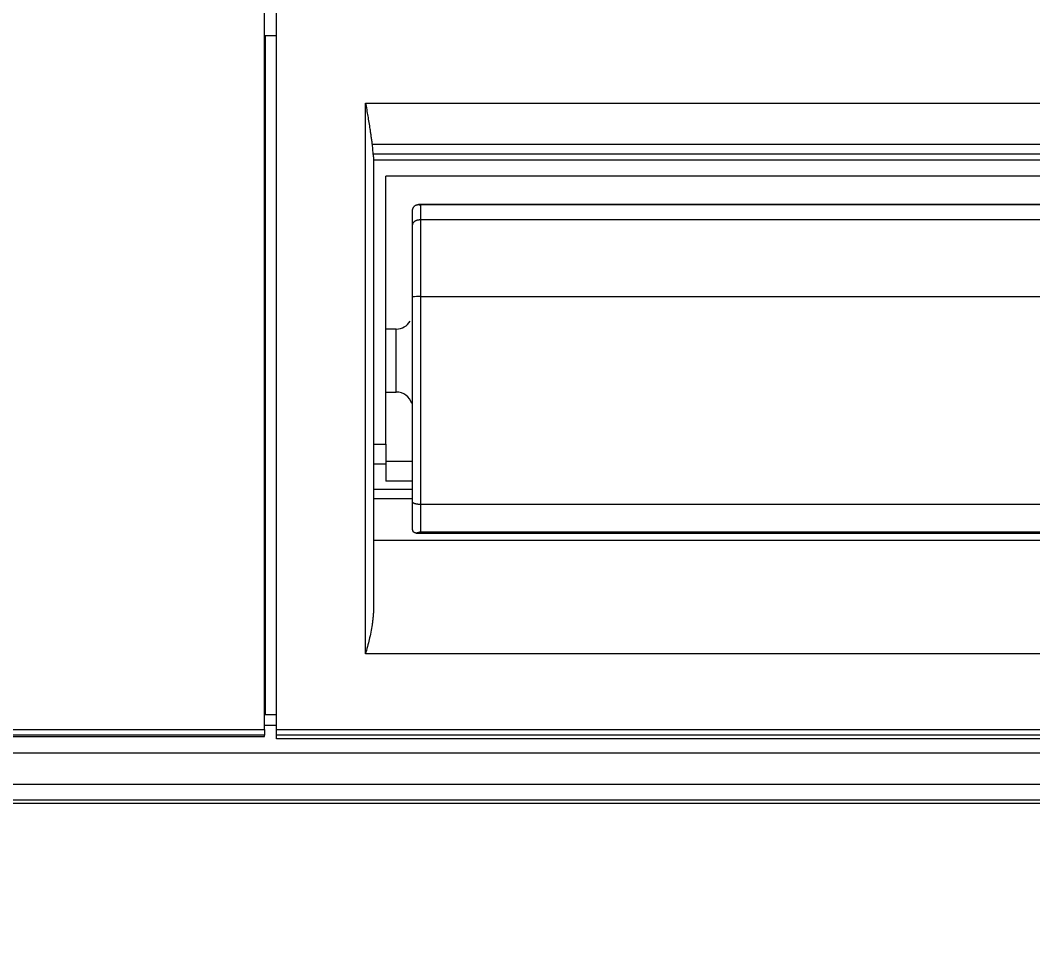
# Model space of a CAD drawing. Header units: metres. Extents: x -101133.8 to -101066.7, y -24899.3 to -24824.7.
# Drawn here: x -101108.4885 to -101108.3633, y -24833.9143 to -24833.8006 of the extents above; entities that cross this region are included whole.
import ezdxf

# ---------------------------------------------------------------- set-up
doc = ezdxf.new("R2010")
doc.units = ezdxf.units.M
doc.header["$LTSCALE"] = 0.2
doc.header["$PDSIZE"] = -5
doc.layers.add('CMT-COTATION DIVERS', color=1, linetype='Continuous')
doc.layers.add('CMT-CVC-MATERIEL', color=30, linetype='Continuous')
doc.styles.get("Standard").update_dxf_attribs({"font": 'arial.ttf'})
doc.dimstyles.get("Standard").update_dxf_attribs({"dimtxt": 0.18, "dimasz": 0.18, "dimexe": 0.18, "dimexo": 0.0625, "dimgap": 0.09, "dimtad": 0, "dimtih": 1, "dimtoh": 1, "dimdec": 4, "dimzin": 0, "dimdsep": 46, "dimtxsty": 'Standard', "dimcen": 0.09, "dimadec": 0, "dimazin": 0, "dimtfac": 1, "dimtdec": 4, "dimtofl": 0, "dimtmove": 0, "dimatfit": 3, "dimfxl": 1, "dimtolj": 1, "dimtzin": 0, "dimarcsym": 0})

# ---------------------------------------------------------------- blocks, each defined once
blk = doc.blocks.new('Cassette 600x600')
at = {"linetype": 'Continuous', "lineweight": 13}
for p, q in [((-19976.97, 551.21), (-19976.97, -35.19)), ((-19973.14, -35.19), (-19973.14, 551.21)), ((-19971.13, 551.21), (-19971.13, -35.19)), ((-19970.73, 551.21), (-19970.73, -35.19)), ((-19979.9, 104.51), (-19979.9, 411.51)), ((-19979.18, 411.51), (-19979.18, 104.51)), ((-19978.72, 411.51), (-19978.72, 104.51)), ((-20057.38, 115.51), (-20057.38, 400.51)), ((-20052.26, 399.7), (-20052.26, 116.31)), ((-20051.11, 116.42), (-20051.11, 399.59)), ((-20050.33, 399.51), (-20050.33, 116.51)), ((-20003.29, 116.51), (-20003.29, 399.51)), ((-19989.24, 400.51), (-19989.24, 115.51)), ((-20048.33, 398.01), (-20048.33, 118.01)), ((-20044.82, 393.97), (-20044.82, 122.04)), ((-20044.78, 393.71), (-20044.78, 122.31)), ((-20042.93, 393.71), (-20042.93, 122.31)), ((-20033.43, 393.71), (-20033.43, 122.31)), ((-20007.73, 393.71), (-20007.73, 122.31)), ((-20004.35, 122.31), (-20004.35, 393.71)), ((-20004.19, 121.78), (-20004.19, 394.23)), ((-20044.78, 122.31), (-20042.93, 122.31)), ((-20042.93, 122.31), (-20033.43, 122.31)), ((-20033.43, 122.31), (-20007.73, 122.31)), ((-20007.73, 122.31), (-20004.35, 122.31)), ((-20043.93, 121.31), (-20044.11, 121.31)), ((-20042.33, 121.31), (-20043.93, 121.31)), ((-20033.4, 121.31), (-20042.33, 121.31)), ((-20008.02, 121.31), (-20033.4, 121.31)), ((-20013.03, 121.31), (-20013.03, 118.01)), ((-20010.61, 121.31), (-20010.61, 118.01)), ((-20009.63, 116.51), (-20009.63, 121.31)), ((-20008.47, 116.51), (-20008.47, 121.31)), ((-20004.88, 121.31), (-20008.02, 121.31)), ((-20004.66, 121.32), (-20004.88, 121.31)), ((-20029.43, 119.31), (-20029.43, 118.01)), ((-20021.63, 119.31), (-20029.43, 119.31)), ((-20021.63, 118.01), (-20021.63, 119.31)), ((-20015.19, 118.01), (-20048.33, 118.01)), ((-20015.19, 118.01), (-20012.73, 118.01)), ((-20015.19, 116.51), (-20015.19, 118.01)), ((-20012.73, 118.01), (-20012.73, 116.51)), ((-20012.73, 118.01), (-20010.61, 118.01)), ((-20050.47, 116.51), (-19994.83, 116.51)), ((-19989.24, 115.51), (-20057.38, 115.51)), ((-20052.26, 116.31), (-20051.11, 116.42)), ((-19979.9, 104.51), (-20074.73, 104.51)), ((-20065.73, 103.11), (-20065.73, 104.51)), ((-19981.73, 103.11), (-19981.73, 104.51)), ((-19980.43, 103.01), (-19980.43, 104.51)), ((-19979.18, 104.51), (-19979.9, 104.51)), ((-19978.72, 104.51), (-19979.18, 104.51)), ((-19979.9, 103.01), (-20074.73, 103.01)), ((-20065.73, 103.11), (-19981.73, 103.11)), ((-19981.73, 103.01), (-19981.73, 103.11)), ((-19979.9, -33.88), (-19979.9, 103.01)), ((-19979.9, 103.01), (-19979.18, 103.01)), ((-19979.18, 103.01), (-19979.18, -33.88)), ((-19979.03, 103.01), (-19979.18, 103.01)), ((-19979.03, -35.19), (-19979.03, 103.01))]:
    blk.add_line(p, q, dxfattribs=at)
for centre, radius, start, end in [((-20025.17, 122.06), 8.27, 178.2687, 185.2085), ((-20031.43, 119.31), 2, 0, 59.2042), ((-20019.63, 119.31), 2, 106.6773, 180)]:
    blk.add_arc(centre, radius, start, end, dxfattribs=at)
for points, knots in [([(-20044.11, 121.31), (-20044.12, 121.32), (-20044.13, 121.32), (-20044.14, 121.32), (-20044.16, 121.32), (-20044.17, 121.32), (-20044.18, 121.33), (-20044.19, 121.33), (-20044.2, 121.33), (-20044.22, 121.33), (-20044.23, 121.34), (-20044.24, 121.34), (-20044.25, 121.34), (-20044.27, 121.34), (-20044.28, 121.35), (-20044.29, 121.35), (-20044.31, 121.36), (-20044.32, 121.36), (-20044.33, 121.36), (-20044.34, 121.37), (-20044.36, 121.37), (-20044.37, 121.38), (-20044.38, 121.38), (-20044.39, 121.39), (-20044.4, 121.39), (-20044.42, 121.4), (-20044.43, 121.4), (-20044.44, 121.41), (-20044.45, 121.42), (-20044.46, 121.42), (-20044.47, 121.43), (-20044.48, 121.43), (-20044.5, 121.44), (-20044.51, 121.45), (-20044.52, 121.45), (-20044.52, 121.46), (-20044.54, 121.47), (-20044.55, 121.48), (-20044.56, 121.49), (-20044.58, 121.5), (-20044.59, 121.51), (-20044.6, 121.52), (-20044.62, 121.54), (-20044.63, 121.55), (-20044.64, 121.56), (-20044.65, 121.57), (-20044.66, 121.58), (-20044.67, 121.59), (-20044.68, 121.61), (-20044.69, 121.63), (-20044.71, 121.65), (-20044.72, 121.66), (-20044.73, 121.68), (-20044.74, 121.7), (-20044.75, 121.72), (-20044.76, 121.74), (-20044.77, 121.76), (-20044.77, 121.78), (-20044.78, 121.8), (-20044.79, 121.81), (-20044.79, 121.84), (-20044.8, 121.86), (-20044.8, 121.89), (-20044.81, 121.92), (-20044.81, 121.95), (-20044.82, 121.97), (-20044.82, 122), (-20044.82, 122.03), (-20044.82, 122.05), (-20044.82, 122.08), (-20044.81, 122.11), (-20044.81, 122.15), (-20044.81, 122.17), (-20044.81, 122.18), (-20044.8, 122.19), (-20044.8, 122.2), (-20044.8, 122.21), (-20044.8, 122.22), (-20044.79, 122.23), (-20044.79, 122.25), (-20044.79, 122.26), (-20044.79, 122.27), (-20044.78, 122.28), (-20044.78, 122.29), (-20044.78, 122.3), (-20044.78, 122.3), (-20044.78, 122.3), (-20044.78, 122.3), (-20044.78, 122.3), (-20044.78, 122.3), (-20044.78, 122.3), (-20044.78, 122.3), (-20044.78, 122.3), (-20044.78, 122.3), (-20044.78, 122.3), (-20044.78, 122.3), (-20044.78, 122.31)], [0, 0, 0, 0, 1, 1, 1, 2, 2, 2, 3, 3, 3, 4, 4, 4, 5, 5, 5, 6, 6, 6, 7, 7, 7, 8, 8, 8, 9, 9, 9, 10, 10, 10, 11, 11, 11, 12, 12, 12, 13, 13, 13, 14, 14, 14, 15, 15, 15, 16, 16, 16, 17, 17, 17, 18, 18, 18, 19, 19, 19, 20, 20, 20, 21, 21, 21, 22, 22, 22, 23, 23, 23, 24, 24, 24, 25, 25, 25, 26, 26, 26, 27, 27, 27, 28, 28, 28, 29, 29, 29, 30, 30, 30, 31, 31, 31, 32, 32, 32, 32]), ([(-20042.93, 122.31), (-20042.93, 122.28), (-20042.93, 122.25), (-20042.92, 122.22), (-20042.92, 122.19), (-20042.92, 122.16), (-20042.92, 122.14), (-20042.92, 122.11), (-20042.91, 122.08), (-20042.91, 122.05), (-20042.91, 122.03), (-20042.9, 122), (-20042.9, 121.97), (-20042.89, 121.95), (-20042.88, 121.92), (-20042.88, 121.9), (-20042.87, 121.87), (-20042.86, 121.85), (-20042.86, 121.82), (-20042.85, 121.8), (-20042.84, 121.77), (-20042.83, 121.75), (-20042.82, 121.73), (-20042.81, 121.7), (-20042.8, 121.68), (-20042.79, 121.66), (-20042.78, 121.64), (-20042.76, 121.62), (-20042.75, 121.6), (-20042.74, 121.58), (-20042.73, 121.56), (-20042.72, 121.54), (-20042.7, 121.52), (-20042.69, 121.5), (-20042.68, 121.49), (-20042.66, 121.47), (-20042.65, 121.46), (-20042.63, 121.44), (-20042.62, 121.43), (-20042.6, 121.42), (-20042.59, 121.4), (-20042.57, 121.39), (-20042.56, 121.38), (-20042.54, 121.37), (-20042.53, 121.36), (-20042.51, 121.35), (-20042.49, 121.34), (-20042.47, 121.33), (-20042.46, 121.33), (-20042.45, 121.33), (-20042.44, 121.32), (-20042.44, 121.32), (-20042.43, 121.32), (-20042.42, 121.32), (-20042.41, 121.31), (-20042.4, 121.31), (-20042.39, 121.31), (-20042.38, 121.31), (-20042.38, 121.31), (-20042.37, 121.31), (-20042.36, 121.31), (-20042.36, 121.31), (-20042.35, 121.31), (-20042.35, 121.31), (-20042.35, 121.31), (-20042.35, 121.31), (-20042.34, 121.31), (-20042.34, 121.31), (-20042.34, 121.31), (-20042.34, 121.31), (-20042.33, 121.31), (-20042.33, 121.31), (-20042.33, 121.31)], [0, 0, 0, 0, 1, 1, 1, 2, 2, 2, 3, 3, 3, 4, 4, 4, 5, 5, 5, 6, 6, 6, 7, 7, 7, 8, 8, 8, 9, 9, 9, 10, 10, 10, 11, 11, 11, 12, 12, 12, 13, 13, 13, 14, 14, 14, 15, 15, 15, 16, 16, 16, 17, 17, 17, 18, 18, 18, 19, 19, 19, 20, 20, 20, 21, 21, 21, 22, 22, 22, 23, 23, 23, 24, 24, 24, 24]), ([(-20007.73, 122.31), (-20007.73, 122.28), (-20007.73, 122.25), (-20007.73, 122.22), (-20007.73, 122.19), (-20007.73, 122.16), (-20007.74, 122.14), (-20007.74, 122.11), (-20007.74, 122.08), (-20007.74, 122.05), (-20007.74, 122.03), (-20007.74, 122), (-20007.75, 121.97), (-20007.75, 121.95), (-20007.75, 121.92), (-20007.76, 121.9), (-20007.76, 121.87), (-20007.76, 121.85), (-20007.77, 121.82), (-20007.77, 121.8), (-20007.77, 121.77), (-20007.78, 121.75), (-20007.78, 121.73), (-20007.79, 121.7), (-20007.79, 121.68), (-20007.8, 121.66), (-20007.8, 121.64), (-20007.81, 121.62), (-20007.82, 121.6), (-20007.82, 121.58), (-20007.83, 121.56), (-20007.83, 121.54), (-20007.84, 121.52), (-20007.85, 121.5), (-20007.85, 121.49), (-20007.86, 121.47), (-20007.87, 121.46), (-20007.87, 121.44), (-20007.88, 121.43), (-20007.89, 121.42), (-20007.9, 121.4), (-20007.9, 121.39), (-20007.91, 121.38), (-20007.92, 121.37), (-20007.93, 121.36), (-20007.93, 121.35), (-20007.94, 121.34), (-20007.95, 121.33), (-20007.96, 121.33), (-20007.96, 121.33), (-20007.97, 121.32), (-20007.97, 121.32), (-20007.97, 121.32), (-20007.98, 121.32), (-20007.98, 121.31), (-20007.99, 121.31), (-20007.99, 121.31), (-20007.99, 121.31), (-20008, 121.31), (-20008, 121.31), (-20008.01, 121.31), (-20008.01, 121.31), (-20008.01, 121.31), (-20008.01, 121.31), (-20008.01, 121.31), (-20008.01, 121.31), (-20008.01, 121.31), (-20008.02, 121.31), (-20008.02, 121.31), (-20008.02, 121.31), (-20008.02, 121.31), (-20008.02, 121.31), (-20008.02, 121.31)], [0, 0, 0, 0, 1, 1, 1, 2, 2, 2, 3, 3, 3, 4, 4, 4, 5, 5, 5, 6, 6, 6, 7, 7, 7, 8, 8, 8, 9, 9, 9, 10, 10, 10, 11, 11, 11, 12, 12, 12, 13, 13, 13, 14, 14, 14, 15, 15, 15, 16, 16, 16, 17, 17, 17, 18, 18, 18, 19, 19, 19, 20, 20, 20, 21, 21, 21, 22, 22, 22, 23, 23, 23, 24, 24, 24, 24]), ([(-20004.35, 122.31), (-20004.35, 122.3), (-20004.35, 122.3), (-20004.35, 122.3), (-20004.35, 122.3), (-20004.35, 122.3), (-20004.35, 122.3), (-20004.35, 122.3), (-20004.35, 122.3), (-20004.35, 122.3), (-20004.35, 122.3), (-20004.35, 122.3), (-20004.35, 122.3), (-20004.35, 122.3), (-20004.34, 122.29), (-20004.34, 122.29), (-20004.34, 122.28), (-20004.34, 122.28), (-20004.34, 122.27), (-20004.33, 122.27), (-20004.33, 122.27), (-20004.33, 122.26), (-20004.33, 122.26), (-20004.33, 122.25), (-20004.32, 122.25), (-20004.31, 122.23), (-20004.3, 122.19), (-20004.28, 122.16), (-20004.27, 122.13), (-20004.26, 122.1), (-20004.25, 122.07), (-20004.24, 122.04), (-20004.23, 122.01), (-20004.22, 121.98), (-20004.21, 121.95), (-20004.21, 121.92), (-20004.2, 121.89), (-20004.2, 121.87), (-20004.19, 121.85), (-20004.19, 121.83), (-20004.19, 121.81), (-20004.19, 121.79), (-20004.19, 121.76), (-20004.19, 121.74), (-20004.19, 121.72), (-20004.2, 121.7), (-20004.2, 121.68), (-20004.2, 121.66), (-20004.21, 121.64), (-20004.21, 121.63), (-20004.21, 121.62), (-20004.22, 121.6), (-20004.22, 121.59), (-20004.23, 121.58), (-20004.24, 121.56), (-20004.24, 121.55), (-20004.25, 121.54), (-20004.26, 121.53), (-20004.27, 121.51), (-20004.28, 121.5), (-20004.28, 121.49), (-20004.29, 121.48), (-20004.3, 121.47), (-20004.3, 121.47), (-20004.31, 121.46), (-20004.32, 121.45), (-20004.33, 121.45), (-20004.33, 121.44), (-20004.34, 121.43), (-20004.35, 121.43), (-20004.36, 121.42), (-20004.37, 121.41), (-20004.38, 121.41), (-20004.39, 121.4), (-20004.4, 121.4), (-20004.41, 121.39), (-20004.42, 121.38), (-20004.43, 121.38), (-20004.44, 121.37), (-20004.45, 121.37), (-20004.46, 121.37), (-20004.47, 121.36), (-20004.48, 121.36), (-20004.49, 121.35), (-20004.51, 121.35), (-20004.52, 121.35), (-20004.53, 121.34), (-20004.54, 121.34), (-20004.56, 121.34), (-20004.57, 121.33), (-20004.58, 121.33), (-20004.59, 121.33), (-20004.61, 121.33), (-20004.62, 121.33), (-20004.63, 121.32), (-20004.64, 121.32), (-20004.66, 121.32)], [0, 0, 0, 0, 1, 1, 1, 2, 2, 2, 3, 3, 3, 4, 4, 4, 5, 5, 5, 6, 6, 6, 7, 7, 7, 8, 8, 8, 9, 9, 9, 10, 10, 10, 11, 11, 11, 12, 12, 12, 13, 13, 13, 14, 14, 14, 15, 15, 15, 16, 16, 16, 17, 17, 17, 18, 18, 18, 19, 19, 19, 20, 20, 20, 21, 21, 21, 22, 22, 22, 23, 23, 23, 24, 24, 24, 25, 25, 25, 26, 26, 26, 27, 27, 27, 28, 28, 28, 29, 29, 29, 30, 30, 30, 31, 31, 31, 32, 32, 32, 32]), ([(-20051.11, 116.42), (-20051.08, 116.42), (-20051.05, 116.42), (-20051.03, 116.43), (-20051, 116.43), (-20050.97, 116.43), (-20050.95, 116.44), (-20050.92, 116.44), (-20050.9, 116.44), (-20050.87, 116.45), (-20050.85, 116.45), (-20050.82, 116.45), (-20050.8, 116.46), (-20050.77, 116.46), (-20050.75, 116.47), (-20050.73, 116.47), (-20050.71, 116.47), (-20050.68, 116.48), (-20050.66, 116.48), (-20050.64, 116.49), (-20050.62, 116.49), (-20050.6, 116.49), (-20050.58, 116.5), (-20050.56, 116.5), (-20050.55, 116.5), (-20050.54, 116.5), (-20050.54, 116.5), (-20050.53, 116.5), (-20050.52, 116.5), (-20050.52, 116.5), (-20050.51, 116.5), (-20050.51, 116.5), (-20050.5, 116.5), (-20050.49, 116.5), (-20050.49, 116.5), (-20050.48, 116.5), (-20050.47, 116.51)], [0, 0, 0, 0, 1, 1, 1, 2, 2, 2, 3, 3, 3, 4, 4, 4, 5, 5, 5, 6, 6, 6, 7, 7, 7, 8, 8, 8, 9, 9, 9, 10, 10, 10, 11, 11, 11, 12, 12, 12, 12]), ([(-19994.83, 116.51), (-19994.66, 116.49), (-19994.49, 116.48), (-19994.33, 116.47), (-19994.16, 116.46), (-19994, 116.44), (-19993.83, 116.43), (-19993.66, 116.41), (-19993.48, 116.4), (-19993.33, 116.38), (-19993.17, 116.36), (-19993.03, 116.35), (-19992.83, 116.32), (-19992.58, 116.28), (-19992.24, 116.22), (-19991.92, 116.16), (-19991.6, 116.1), (-19991.31, 116.03), (-19991.02, 115.96), (-19990.74, 115.89), (-19990.46, 115.82), (-19990.14, 115.74), (-19989.82, 115.66), (-19989.46, 115.56), (-19989.27, 115.51), (-19989.26, 115.51), (-19989.26, 115.51), (-19989.26, 115.51), (-19989.26, 115.51), (-19989.26, 115.51), (-19989.26, 115.51), (-19989.25, 115.51), (-19989.25, 115.51), (-19989.25, 115.51), (-19989.25, 115.51), (-19989.25, 115.51), (-19989.24, 115.51)], [0, 0, 0, 0, 1, 1, 1, 2, 2, 2, 3, 3, 3, 4, 4, 4, 5, 5, 5, 6, 6, 6, 7, 7, 7, 8, 8, 8, 9, 9, 9, 10, 10, 10, 11, 11, 11, 12, 12, 12, 12]), ([(-20057.38, 115.51), (-20057.38, 115.51), (-20057.38, 115.51), (-20057.38, 115.51), (-20057.37, 115.51), (-20057.37, 115.51), (-20057.37, 115.51), (-20057.36, 115.51), (-20057.36, 115.51), (-20057.36, 115.51), (-20057.36, 115.51), (-20057.35, 115.51), (-20057.35, 115.51), (-20057.17, 115.54), (-20056.85, 115.6), (-20056.56, 115.65), (-20056.27, 115.7), (-20056.03, 115.74), (-20055.77, 115.79), (-20055.52, 115.83), (-20055.26, 115.87), (-20054.99, 115.92), (-20054.71, 115.96), (-20054.42, 116.01), (-20054.2, 116.04), (-20054, 116.07), (-20053.87, 116.09), (-20053.72, 116.11), (-20053.56, 116.13), (-20053.39, 116.16), (-20053.23, 116.18), (-20053.06, 116.2), (-20052.9, 116.22), (-20052.74, 116.25), (-20052.58, 116.27), (-20052.42, 116.29), (-20052.26, 116.31)], [0, 0, 0, 0, 1, 1, 1, 2, 2, 2, 3, 3, 3, 4, 4, 4, 5, 5, 5, 6, 6, 6, 7, 7, 7, 8, 8, 8, 9, 9, 9, 10, 10, 10, 11, 11, 11, 12, 12, 12, 12])]:
    blk.add_open_spline(points, degree=3, knots=knots, dxfattribs=at)
blk = doc.blocks.new('COT-45')
at = {"color": 0}
for p, q in [((0, -1), (0, 1)), ((-1, 0), (1, 0))]:
    blk.add_line(p, q, dxfattribs=at)
at = {"color": 0, "const_width": 0.4}
blk.add_lwpolyline([(-0.4419, -0.4419), (0.4419, 0.4419)], dxfattribs=at)
blk = doc.blocks.new('*D86')
at = {"layer": 'CMT-COTATION DIVERS', "color": 0, "lineweight": -2}
for p, q in [((-101106.43591, -24831.69678), (-101106.43591, -24834.83079)), ((-101108.8437, -24834.01949), (-101108.8437, -24834.83079)), ((-101108.8187, -24834.78079), (-101106.46091, -24834.78079))]:
    blk.add_line(p, q, dxfattribs=at)
at = {"layer": 'Defpoints', "color": 0, "lineweight": 15}
for p in [(-101106.43591, -24831.66678), (-101108.8437, -24833.98949), (-101106.43591, -24834.78079)]:
    blk.add_point(p, dxfattribs=at)
at = {"layer": 'CMT-COTATION DIVERS', "color": 0, "lineweight": -2, "xscale": 0.025, "yscale": 0.025, "zscale": 0.025, "rotation": 180}
blk.add_blockref('COT-45', (-101108.8437, -24834.78079), dxfattribs=at)
at = {"layer": 'CMT-COTATION DIVERS', "color": 0, "lineweight": -2, "xscale": 0.025, "yscale": 0.025, "zscale": 0.025}
blk.add_blockref('COT-45', (-101106.43591, -24834.78079), dxfattribs=at)
at = {"layer": 'CMT-COTATION DIVERS', "color": 0, "lineweight": 15, "insert": (-101107.6398, -24834.70563), "char_height": 0.075, "attachment_point": 5}
blk.add_mtext('\\A1;241', dxfattribs=at)

msp = doc.modelspace()

# ---------------------------------------------------------------- block references
at = {"layer": 'CMT-CVC-MATERIEL', "xscale": 0.001, "yscale": 0.001, "zscale": 0.001, "rotation": 270}
msp.add_blockref('Cassette 600x600', (-101108.56129, -24853.86826), dxfattribs=at)

# ---------------------------------------------------------------- dimensions: what is measured, and where the dimension line sits
at = {"layer": 'CMT-COTATION DIVERS', "lineweight": 15}
dim = msp.add_linear_dim(base=(-101106.43591, -24834.78079), p1=(-101108.8437, -24833.98949), p2=(-101106.43591, -24831.66678), dimstyle='Standard', override={"dimscale": 0.05, "dimtxt": 1.5, "dimasz": 0.5, "dimexe": 1, "dimexo": 0.6, "dimgap": 0.75, "dimtad": 1, "dimtih": 0, "dimtoh": 0, "dimdec": 0, "dimlfac": 100, "dimblk": 'COT-45', "dimcen": 0, "dimadec": 2, "dimazin": 2, "dimtdec": 2, "dimtix": 1, "dimtmove": 1, "dimfrac": 1}, dxfattribs=at)
dim.commit()
dim.dimension.update_dxf_attribs({"geometry": '*D86', "text_midpoint": (-101107.6398, -24834.70563)})

doc.saveas('drawing.dxf')
